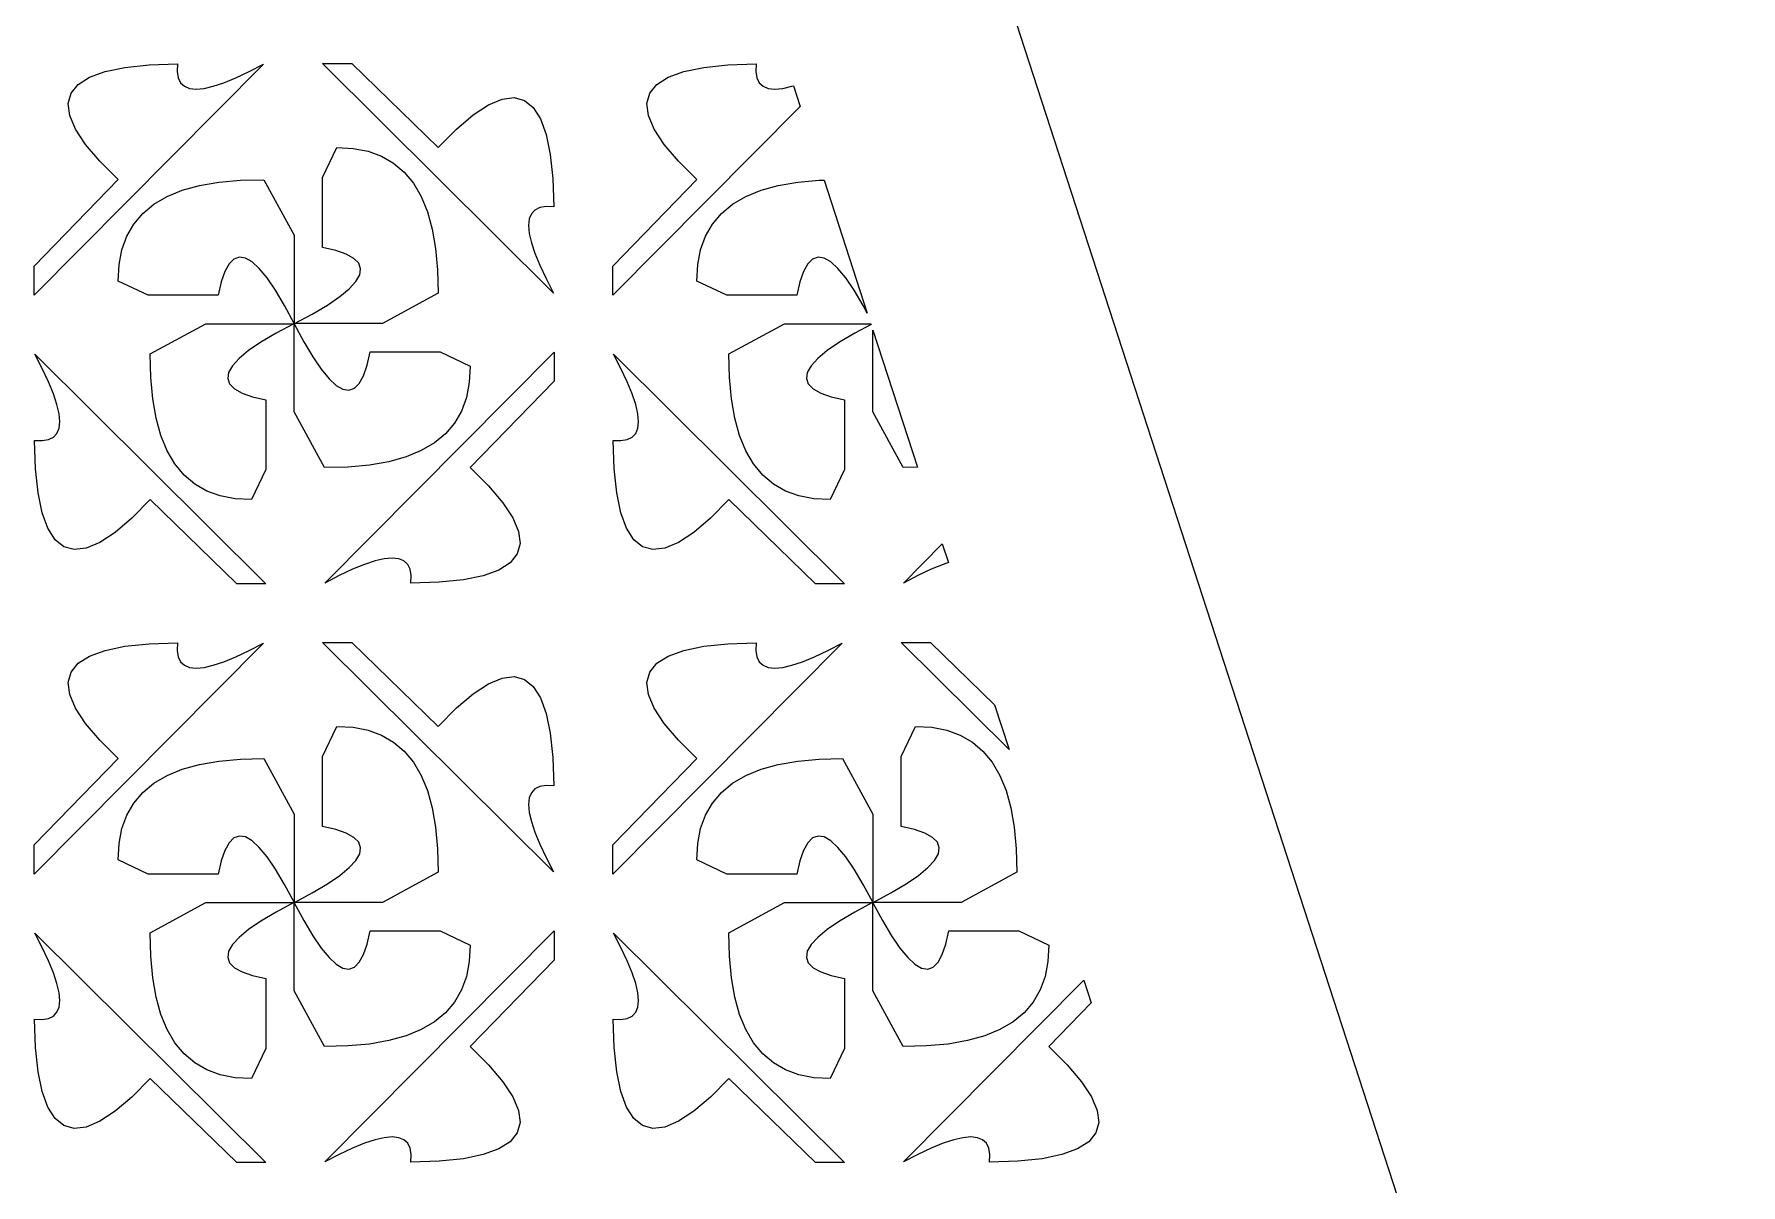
# Model space of a CAD drawing. Header units: metres. Extents: x -75 to 75, y 0 to 231.
# Drawn here: x -13.5 to 75, y 55.4 to 115 of the extents above; entities that cross this region are included whole.
import ezdxf

# ---------------------------------------------------------------- set-up
doc = ezdxf.new("R2010")
doc.units = ezdxf.units.M

msp = doc.modelspace()

# ---------------------------------------------------------------- linework, layer by layer
for p, q in [((75, 0), (0, 230.826)), ((-1.58386, 113.446), (-13.4807, 101.472)), ((-9.80026, 113.065), (-8.77029, 113.277)), ((-8.77029, 113.277), (-7.51831, 113.407)), ((-7.51831, 113.407), (-6.04935, 113.455)), ((-6.04935, 113.455), (-6.06583, 113.06)), ((-2.3291, 113.057), (-1.58386, 113.446)), ((1.47171, 113.481), (2.98096, 113.481)), ((13.4459, 101.584), (1.47171, 113.481)), ((2.98096, 113.481), (7.46063, 109.118)), ((20.1997, 113.065), (21.2297, 113.277)), ((21.2297, 113.277), (22.4817, 113.407)), ((22.4817, 113.407), (23.9507, 113.455)), ((23.9507, 113.455), (23.9342, 113.06)), ((-11.5636, 111.938), (-11.1974, 112.395)), ((-11.1974, 112.395), (-10.6091, 112.772)), ((-10.6091, 112.772), (-9.80026, 113.065)), ((-6.06583, 113.06), (-6.01089, 112.732)), ((-6.01089, 112.732), (-5.88501, 112.478)), ((-5.88501, 112.478), (-5.68863, 112.296)), ((-4.19357, 112.296), (-3.64288, 112.477)), ((-3.64288, 112.477), (-3.0217, 112.73)), ((-3.0217, 112.73), (-2.3291, 113.057)), ((18.4364, 111.938), (18.8026, 112.395)), ((18.8026, 112.395), (19.3909, 112.772)), ((19.3909, 112.772), (20.1997, 113.065)), ((23.9342, 113.06), (23.9891, 112.732)), ((23.9891, 112.732), (24.115, 112.478)), ((24.115, 112.478), (24.3114, 112.296)), ((-11.7087, 111.399), (-11.5636, 111.938)), ((-5.68863, 112.296), (-5.42084, 112.187)), ((-5.42084, 112.187), (-5.08209, 112.15)), ((-5.08209, 112.15), (-4.67285, 112.187)), ((-4.67285, 112.187), (-4.19357, 112.296)), ((10.0713, 111.337), (10.7758, 111.633)), ((10.7758, 111.633), (11.3988, 111.709)), ((11.3988, 111.709), (11.938, 111.563)), ((11.938, 111.563), (12.3953, 111.197)), ((18.2913, 111.399), (18.4364, 111.938)), ((24.3114, 112.296), (24.5792, 112.187)), ((24.5792, 112.187), (24.9179, 112.15)), ((24.9179, 112.15), (25.3271, 112.187)), ((25.3271, 112.187), (25.8064, 112.296)), ((25.8064, 112.296), (25.8868, 112.322)), ((25.8868, 112.322), (26.235, 111.251)), ((-11.6331, 110.776), (-11.7087, 111.399)), ((-11.337, 110.071), (-11.6331, 110.776)), ((8.41507, 110.08), (9.28482, 110.819)), ((9.28482, 110.819), (10.0713, 111.337)), ((12.3953, 111.197), (12.7721, 110.609)), ((12.7721, 110.609), (13.0655, 109.8)), ((26.235, 111.251), (16.5193, 101.472)), ((18.3669, 110.776), (18.2913, 111.399)), ((18.663, 110.071), (18.3669, 110.776)), ((-10.8192, 109.285), (-11.337, 110.071)), ((7.46063, 109.118), (8.41507, 110.08)), ((13.0655, 109.8), (13.2774, 108.77)), ((19.1808, 109.285), (18.663, 110.071)), ((-10.0804, 108.415), (-10.8192, 109.285)), ((1.46713, 107.565), (2.20551, 109.119)), ((2.20551, 109.119), (3.05511, 109.078)), ((3.05511, 109.078), (3.83148, 108.931)), ((3.83148, 108.931), (4.5314, 108.676)), ((19.9196, 108.415), (19.1808, 109.285)), ((-9.11819, 107.461), (-10.0804, 108.415)), ((4.5314, 108.676), (5.15762, 108.315)), ((5.15762, 108.315), (5.70786, 107.847)), ((13.2774, 108.77), (13.407, 107.518)), ((20.8818, 107.461), (19.9196, 108.415)), ((-13.4807, 102.981), (-9.11819, 107.461)), ((-5.79803, 106.909), (-4.90128, 107.159)), ((-4.90128, 107.159), (-3.8974, 107.333)), ((-3.8974, 107.333), (-2.78549, 107.433)), ((-2.78549, 107.433), (-1.56921, 107.457)), ((-1.56921, 107.457), (-0.0032, 104.579)), ((1.46713, 103.945), (1.46713, 107.565)), ((5.70786, 107.847), (6.18301, 107.271)), ((6.18301, 107.271), (6.5831, 106.588)), ((13.407, 107.518), (13.455, 106.049)), ((16.5193, 102.981), (20.8818, 107.461)), ((24.202, 106.909), (25.0987, 107.159)), ((25.0987, 107.159), (26.1026, 107.333)), ((26.1026, 107.333), (27.2145, 107.433)), ((27.2145, 107.433), (27.4736, 107.438)), ((27.4736, 107.438), (29.7139, 100.543)), ((-7.84698, 105.707), (-7.27112, 106.183)), ((-7.27112, 106.183), (-6.58813, 106.583)), ((-6.58813, 106.583), (-5.79803, 106.909)), ((6.5831, 106.588), (6.90857, 105.798)), ((22.153, 105.707), (22.7289, 106.183)), ((22.7289, 106.183), (23.4119, 106.583)), ((23.4119, 106.583), (24.202, 106.909)), ((-8.31528, 105.157), (-7.84698, 105.707)), ((6.90857, 105.798), (7.15851, 104.901)), ((12.187, 105.421), (12.15, 105.082)), ((12.2955, 105.689), (12.187, 105.421)), ((12.4777, 105.885), (12.2955, 105.689)), ((12.7322, 106.011), (12.4777, 105.885)), ((13.0595, 106.066), (12.7322, 106.011)), ((13.455, 106.049), (13.0595, 106.066)), ((21.6847, 105.157), (22.153, 105.707)), ((-8.93097, 103.831), (-8.67645, 104.531)), ((-8.67645, 104.531), (-8.31528, 105.157)), ((-0.0032, 104.579), (-0.0032, 100.012)), ((7.15851, 104.901), (7.33337, 103.897)), ((12.15, 105.082), (12.1866, 104.673)), ((12.1866, 104.673), (12.2955, 104.194)), ((21.069, 103.831), (21.3235, 104.531)), ((21.3235, 104.531), (21.6847, 105.157)), ((-9.07837, 103.055), (-8.93097, 103.831)), ((2.15652, 103.788), (1.46713, 103.945)), ((2.70081, 103.598), (2.15652, 103.788)), ((3.09723, 103.378), (2.70081, 103.598)), ((7.33337, 103.897), (7.43317, 102.785)), ((12.2955, 104.194), (12.4768, 103.643)), ((12.4768, 103.643), (12.7304, 103.022)), ((20.9216, 103.055), (21.069, 103.831)), ((-13.4807, 101.472), (-13.4807, 102.981)), ((-9.11911, 102.206), (-9.07837, 103.055)), ((-3.59848, 102.701), (-3.78754, 102.157)), ((-3.37784, 103.097), (-3.59848, 102.701)), ((-3.12607, 103.346), (-3.37784, 103.097)), ((-2.84225, 103.447), (-3.12607, 103.346)), ((-2.52777, 103.398), (-2.84225, 103.447)), ((-2.18262, 103.202), (-2.52777, 103.398)), ((-1.80725, 102.857), (-2.18262, 103.202)), ((-1.40121, 102.365), (-1.80725, 102.857)), ((3.34579, 103.126), (3.09723, 103.378)), ((3.4465, 102.842), (3.34579, 103.126)), ((3.39844, 102.528), (3.4465, 102.842)), ((7.43317, 102.785), (7.45743, 101.569)), ((12.7304, 103.022), (13.0568, 102.329)), ((16.5193, 101.472), (16.5193, 102.981)), ((20.8809, 102.206), (20.9216, 103.055)), ((26.4015, 102.701), (26.2125, 102.157)), ((26.6222, 103.097), (26.4015, 102.701)), ((26.8739, 103.346), (26.6222, 103.097)), ((27.1577, 103.447), (26.8739, 103.346)), ((27.4722, 103.398), (27.1577, 103.447)), ((27.8174, 103.202), (27.4722, 103.398)), ((28.1927, 102.857), (27.8174, 103.202)), ((28.5988, 102.365), (28.1927, 102.857)), ((-7.56409, 101.467), (-9.11911, 102.206)), ((-3.78754, 102.157), (-3.94547, 101.467)), ((-0.96405, 101.725), (-1.40121, 102.365)), ((2.36481, 101.401), (2.85736, 101.807)), ((2.85736, 101.807), (3.2016, 102.183)), ((3.2016, 102.183), (3.39844, 102.528)), ((13.0568, 102.329), (13.4459, 101.584)), ((22.4359, 101.467), (20.8809, 102.206)), ((26.2125, 102.157), (26.0545, 101.467)), ((29.0359, 101.725), (28.5988, 102.365)), ((-3.94547, 101.467), (-7.56409, 101.467)), ((-0.49576, 100.937), (-0.96405, 101.725)), ((-0.0032, 100.012), (-0.49576, 100.937)), ((0.93704, 100.496), (1.72485, 100.964)), ((1.72485, 100.964), (2.36481, 101.401)), ((7.45743, 101.569), (4.57901, 100.003)), ((26.0545, 101.467), (22.4359, 101.467)), ((29.5042, 100.937), (29.0359, 101.725)), ((29.7139, 100.543), (29.5042, 100.937)), ((-7.45743, 98.4308), (-4.57901, 99.9968)), ((-4.57901, 99.9968), (-0.01236, 99.9968)), ((-0.01236, 99.9968), (-0.93704, 99.5042)), ((0.0032, 95.421), (0.0032, 99.9876)), ((0.0032, 99.9876), (0.49576, 99.063)), ((0.01236, 100.003), (0.93704, 100.496)), ((4.57901, 100.003), (0.01236, 100.003)), ((22.5426, 98.4308), (25.421, 99.9968)), ((25.421, 99.9968), (29.8915, 99.9968)), ((29.8915, 99.9968), (29.9057, 99.9532)), ((-0.93704, 99.5042), (-1.72485, 99.0359)), ((29.063, 99.5042), (28.2751, 99.0359)), ((29.9057, 99.9532), (29.063, 99.5042)), ((30.0032, 95.421), (30.0032, 99.6531)), ((30.0032, 99.6531), (32.3088, 92.5573)), ((-13.0568, 97.6709), (-13.4459, 98.4161)), ((-13.4459, 98.4161), (-1.47171, 86.5193)), ((-7.43317, 97.2145), (-7.45743, 98.4308)), ((-2.36481, 98.5988), (-2.85736, 98.1927)), ((-1.72485, 99.0359), (-2.36481, 98.5988)), ((0.49576, 99.063), (0.96405, 98.2751)), ((0.96405, 98.2751), (1.40121, 97.6352)), ((1.58386, 86.5541), (13.4807, 98.5283)), ((3.78754, 97.8435), (3.94547, 98.5329)), ((3.94547, 98.5329), (7.56409, 98.5329)), ((7.56409, 98.5329), (9.11911, 97.7945)), ((13.4807, 98.5283), (13.4807, 97.019)), ((16.9432, 97.6709), (16.5541, 98.4161)), ((16.5541, 98.4161), (28.5283, 86.5193)), ((22.5668, 97.2145), (22.5426, 98.4308)), ((27.6352, 98.5988), (27.1426, 98.1927)), ((28.2751, 99.0359), (27.6352, 98.5988)), ((-12.7304, 96.9783), (-13.0568, 97.6709)), ((-3.39844, 97.4722), (-3.4465, 97.1577)), ((-3.2016, 97.8174), (-3.39844, 97.4722)), ((-2.85736, 98.1927), (-3.2016, 97.8174)), ((1.40121, 97.6352), (1.80725, 97.1426)), ((3.59848, 97.2992), (3.78754, 97.8435)), ((9.11911, 97.7945), (9.07837, 96.9449)), ((17.2696, 96.9783), (16.9432, 97.6709)), ((26.6016, 97.4722), (26.5535, 97.1577)), ((26.7984, 97.8174), (26.6016, 97.4722)), ((27.1426, 98.1927), (26.7984, 97.8174)), ((-12.4768, 96.3571), (-12.7304, 96.9783)), ((-7.33337, 96.1026), (-7.43317, 97.2145)), ((-3.4465, 97.1577), (-3.34579, 96.8739)), ((-3.34579, 96.8739), (-3.09723, 96.6222)), ((-3.09723, 96.6222), (-2.70081, 96.4015)), ((1.80725, 97.1426), (2.18262, 96.7984)), ((2.18262, 96.7984), (2.52777, 96.6016)), ((2.52777, 96.6016), (2.84225, 96.5535)), ((2.84225, 96.5535), (3.12607, 96.6542)), ((3.12607, 96.6542), (3.37784, 96.9028)), ((3.37784, 96.9028), (3.59848, 97.2992)), ((9.07837, 96.9449), (8.93097, 96.1685)), ((13.4807, 97.019), (9.11819, 92.5394)), ((17.5232, 96.3571), (17.2696, 96.9783)), ((22.6666, 96.1026), (22.5668, 97.2145)), ((26.5535, 97.1577), (26.6542, 96.8739)), ((26.6542, 96.8739), (26.9028, 96.6222)), ((26.9028, 96.6222), (27.2992, 96.4015)), ((-12.2955, 95.8064), (-12.4768, 96.3571)), ((-12.1866, 95.3271), (-12.2955, 95.8064)), ((-7.15851, 95.0987), (-7.33337, 96.1026)), ((-2.70081, 96.4015), (-2.15652, 96.2125)), ((-2.15652, 96.2125), (-1.46713, 96.0545)), ((-1.46713, 96.0545), (-1.46713, 92.4355)), ((8.93097, 96.1685), (8.67645, 95.4686)), ((17.7045, 95.8064), (17.5232, 96.3571)), ((17.8134, 95.3271), (17.7045, 95.8064)), ((22.8415, 95.0987), (22.6666, 96.1026)), ((27.2992, 96.4015), (27.8435, 96.2125)), ((27.8435, 96.2125), (28.5329, 96.0545)), ((28.5329, 96.0545), (28.5329, 92.4355)), ((-12.187, 94.5792), (-12.15, 94.9179)), ((-12.15, 94.9179), (-12.1866, 95.3271)), ((-6.90857, 94.202), (-7.15851, 95.0987)), ((1.56921, 92.5426), (0.0032, 95.421)), ((8.31482, 94.8424), (7.84653, 94.2921)), ((8.67645, 95.4686), (8.31482, 94.8424)), ((17.813, 94.5792), (17.85, 94.9179)), ((17.85, 94.9179), (17.8134, 95.3271)), ((23.0914, 94.202), (22.8415, 95.0987)), ((31.5692, 92.5426), (30.0032, 95.421)), ((-13.407, 92.4817), (-13.455, 93.9507)), ((-13.455, 93.9507), (-13.0595, 93.9342)), ((-13.0595, 93.9342), (-12.7322, 93.9891)), ((-12.7322, 93.9891), (-12.4777, 94.115)), ((-12.4777, 94.115), (-12.2955, 94.3114)), ((-12.2955, 94.3114), (-12.187, 94.5792)), ((-6.5831, 93.4119), (-6.90857, 94.202)), ((7.27112, 93.8174), (6.58813, 93.4169)), ((7.84653, 94.2921), (7.27112, 93.8174)), ((16.593, 92.4817), (16.545, 93.9507)), ((16.545, 93.9507), (16.9405, 93.9342)), ((16.9405, 93.9342), (17.2678, 93.9891)), ((17.2678, 93.9891), (17.5223, 94.115)), ((17.5223, 94.115), (17.7045, 94.3114)), ((17.7045, 94.3114), (17.813, 94.5792)), ((23.4169, 93.4119), (23.0914, 94.202)), ((-6.18301, 92.7293), (-6.5831, 93.4119)), ((5.79803, 93.0914), (4.90128, 92.8415)), ((6.58813, 93.4169), (5.79803, 93.0914)), ((23.817, 92.7293), (23.4169, 93.4119)), ((-13.2774, 91.2297), (-13.407, 92.4817)), ((-5.70786, 92.1535), (-6.18301, 92.7293)), ((-5.15762, 91.6852), (-5.70786, 92.1535)), ((-1.46713, 92.4355), (-2.20551, 90.8809)), ((2.78549, 92.5668), (1.56921, 92.5426)), ((3.8974, 92.6666), (2.78549, 92.5668)), ((4.90128, 92.8415), (3.8974, 92.6666)), ((9.11819, 92.5394), (10.0804, 91.5849)), ((16.7226, 91.2297), (16.593, 92.4817)), ((24.2921, 92.1535), (23.817, 92.7293)), ((24.8424, 91.6852), (24.2921, 92.1535)), ((28.5329, 92.4355), (27.7945, 90.8809)), ((32.3088, 92.5573), (31.5692, 92.5426)), ((-13.0655, 90.1997), (-13.2774, 91.2297)), ((-4.5314, 91.3235), (-5.15762, 91.6852)), ((-3.83148, 91.069), (-4.5314, 91.3235)), ((10.0804, 91.5849), (10.8192, 90.7152)), ((16.9345, 90.1997), (16.7226, 91.2297)), ((25.4686, 91.3235), (24.8424, 91.6852)), ((26.1685, 91.069), (25.4686, 91.3235)), ((-7.46063, 90.8818), (-8.41507, 89.9196)), ((-2.98096, 86.5193), (-7.46063, 90.8818)), ((-3.05511, 90.9216), (-3.83148, 91.069)), ((-2.20551, 90.8809), (-3.05511, 90.9216)), ((10.8192, 90.7152), (11.337, 89.9287)), ((22.5394, 90.8818), (21.5849, 89.9196)), ((27.019, 86.5193), (22.5394, 90.8818)), ((26.9449, 90.9216), (26.1685, 91.069)), ((27.7945, 90.8809), (26.9449, 90.9216)), ((-12.7721, 89.3909), (-13.0655, 90.1997)), ((-12.3953, 88.8026), (-12.7721, 89.3909)), ((-8.41507, 89.9196), (-9.28482, 89.1808)), ((11.337, 89.9287), (11.6331, 89.2242)), ((17.2279, 89.3909), (16.9345, 90.1997)), ((17.6047, 88.8026), (17.2279, 89.3909)), ((21.5849, 89.9196), (20.7152, 89.1808)), ((-11.938, 88.4369), (-12.3953, 88.8026)), ((-10.0713, 88.663), (-10.7758, 88.3669)), ((-9.28482, 89.1808), (-10.0713, 88.663)), ((11.7087, 88.6012), (11.5636, 88.0624)), ((11.6331, 89.2242), (11.7087, 88.6012)), ((18.062, 88.4369), (17.6047, 88.8026)), ((19.9287, 88.663), (19.2242, 88.3669)), ((20.7152, 89.1808), (19.9287, 88.663)), ((31.5839, 86.5541), (33.6, 88.5833)), ((33.6, 88.5833), (33.9153, 87.6129)), ((-11.3988, 88.2913), (-11.938, 88.4369)), ((-10.7758, 88.3669), (-11.3988, 88.2913)), ((4.19357, 87.7045), (3.64288, 87.5232)), ((4.67285, 87.8134), (4.19357, 87.7045)), ((5.08209, 87.85), (4.67285, 87.8134)), ((5.42084, 87.813), (5.08209, 87.85)), ((5.68863, 87.7045), (5.42084, 87.813)), ((5.88501, 87.5223), (5.68863, 87.7045)), ((11.1974, 87.6047), (10.6091, 87.2279)), ((11.5636, 88.0624), (11.1974, 87.6047)), ((18.6012, 88.2913), (18.062, 88.4369)), ((19.2242, 88.3669), (18.6012, 88.2913)), ((33.9153, 87.6129), (33.6429, 87.5232)), ((2.3291, 86.9432), (1.58386, 86.5541)), ((3.0217, 87.2696), (2.3291, 86.9432)), ((3.64288, 87.5232), (3.0217, 87.2696)), ((6.01089, 87.2678), (5.88501, 87.5223)), ((6.06583, 86.9405), (6.01089, 87.2678)), ((6.04935, 86.545), (6.06583, 86.9405)), ((8.77029, 86.7226), (7.51831, 86.593)), ((9.80026, 86.9345), (8.77029, 86.7226)), ((10.6091, 87.2279), (9.80026, 86.9345)), ((32.3291, 86.9432), (31.5839, 86.5541)), ((33.0217, 87.2696), (32.3291, 86.9432)), ((33.6429, 87.5232), (33.0217, 87.2696)), ((-1.47171, 86.5193), (-2.98096, 86.5193)), ((7.51831, 86.593), (6.04935, 86.545)), ((28.5283, 86.5193), (27.019, 86.5193)), ((-1.58386, 83.4459), (-13.4807, 71.4717)), ((-9.80026, 83.0655), (-8.77029, 83.2774)), ((-8.77029, 83.2774), (-7.51831, 83.407)), ((-7.51831, 83.407), (-6.04935, 83.455)), ((-6.04935, 83.455), (-6.06583, 83.0595)), ((-2.3291, 83.0568), (-1.58386, 83.4459)), ((1.47171, 83.4807), (2.98096, 83.4807)), ((13.4459, 71.5839), (1.47171, 83.4807)), ((2.98096, 83.4807), (7.46063, 79.1182)), ((28.4161, 83.4459), (16.5193, 71.4717)), ((20.1997, 83.0655), (21.2297, 83.2774)), ((21.2297, 83.2774), (22.4817, 83.407)), ((22.4817, 83.407), (23.9507, 83.455)), ((23.9507, 83.455), (23.9342, 83.0595)), ((27.6709, 83.0568), (28.4161, 83.4459)), ((31.4717, 83.4807), (32.981, 83.4807)), ((37.0629, 77.9256), (31.4717, 83.4807)), ((32.981, 83.4807), (36.3119, 80.2369)), ((-11.5636, 81.9376), (-11.1974, 82.3953)), ((-11.1974, 82.3953), (-10.6091, 82.7721)), ((-10.6091, 82.7721), (-9.80026, 83.0655)), ((-6.06583, 83.0595), (-6.01089, 82.7322)), ((-6.01089, 82.7322), (-5.88501, 82.4777)), ((-5.88501, 82.4777), (-5.68863, 82.2955)), ((-5.68863, 82.2955), (-5.42084, 82.187)), ((-4.67285, 82.1866), (-4.19357, 82.2955)), ((-4.19357, 82.2955), (-3.64288, 82.4768)), ((-3.64288, 82.4768), (-3.0217, 82.7304)), ((-3.0217, 82.7304), (-2.3291, 83.0568)), ((18.4364, 81.9376), (18.8026, 82.3953)), ((18.8026, 82.3953), (19.3909, 82.7721)), ((19.3909, 82.7721), (20.1997, 83.0655)), ((23.9342, 83.0595), (23.9891, 82.7322)), ((23.9891, 82.7322), (24.115, 82.4777)), ((24.115, 82.4777), (24.3114, 82.2955)), ((24.3114, 82.2955), (24.5792, 82.187)), ((25.3271, 82.1866), (25.8064, 82.2955)), ((25.8064, 82.2955), (26.3571, 82.4768)), ((26.3571, 82.4768), (26.9783, 82.7304)), ((26.9783, 82.7304), (27.6709, 83.0568)), ((-11.7087, 81.3988), (-11.5636, 81.9376)), ((-5.42084, 82.187), (-5.08209, 82.15)), ((-5.08209, 82.15), (-4.67285, 82.1866)), ((10.0713, 81.337), (10.7758, 81.6331)), ((10.7758, 81.6331), (11.3988, 81.7087)), ((11.3988, 81.7087), (11.938, 81.5631)), ((11.938, 81.5631), (12.3953, 81.1974)), ((18.2913, 81.3988), (18.4364, 81.9376)), ((24.5792, 82.187), (24.9179, 82.15)), ((24.9179, 82.15), (25.3271, 82.1866)), ((-11.6331, 80.7758), (-11.7087, 81.3988)), ((-11.337, 80.0713), (-11.6331, 80.7758)), ((8.41507, 80.0804), (9.28482, 80.8192)), ((9.28482, 80.8192), (10.0713, 81.337)), ((12.3953, 81.1974), (12.7721, 80.6091)), ((12.7721, 80.6091), (13.0655, 79.8003)), ((18.3669, 80.7758), (18.2913, 81.3988)), ((18.663, 80.0713), (18.3669, 80.7758)), ((-10.8192, 79.2848), (-11.337, 80.0713)), ((7.46063, 79.1182), (8.41507, 80.0804)), ((13.0655, 79.8003), (13.2774, 78.7703)), ((19.1808, 79.2848), (18.663, 80.0713)), ((36.3119, 80.2369), (37.0629, 77.9256)), ((-10.0804, 78.4151), (-10.8192, 79.2848)), ((1.46713, 77.5645), (2.20551, 79.1191)), ((2.20551, 79.1191), (3.05511, 79.0784)), ((3.05511, 79.0784), (3.83148, 78.931)), ((3.83148, 78.931), (4.5314, 78.6765)), ((13.2774, 78.7703), (13.407, 77.5183)), ((19.9196, 78.4151), (19.1808, 79.2848)), ((31.4671, 77.5645), (32.2055, 79.1191)), ((32.2055, 79.1191), (33.0551, 79.0784)), ((33.0551, 79.0784), (33.8315, 78.931)), ((33.8315, 78.931), (34.5314, 78.6765)), ((-9.11819, 77.4606), (-10.0804, 78.4151)), ((4.5314, 78.6765), (5.15762, 78.3148)), ((5.15762, 78.3148), (5.70786, 77.8465)), ((20.8818, 77.4606), (19.9196, 78.4151)), ((34.5314, 78.6765), (35.1576, 78.3148)), ((35.1576, 78.3148), (35.7079, 77.8465)), ((-13.4807, 72.981), (-9.11819, 77.4606)), ((-5.79803, 76.9086), (-4.90128, 77.1585)), ((-4.90128, 77.1585), (-3.8974, 77.3334)), ((-3.8974, 77.3334), (-2.78549, 77.4332)), ((-2.78549, 77.4332), (-1.56921, 77.4574)), ((-1.56921, 77.4574), (-0.0032, 74.579)), ((1.46713, 73.9455), (1.46713, 77.5645)), ((5.70786, 77.8465), (6.18301, 77.2707)), ((6.18301, 77.2707), (6.5831, 76.5881)), ((13.407, 77.5183), (13.455, 76.0493)), ((16.5193, 72.981), (20.8818, 77.4606)), ((24.202, 76.9086), (25.0987, 77.1585)), ((25.0987, 77.1585), (26.1026, 77.3334)), ((26.1026, 77.3334), (27.2145, 77.4332)), ((27.2145, 77.4332), (28.4308, 77.4574)), ((28.4308, 77.4574), (29.9968, 74.579)), ((31.4671, 73.9455), (31.4671, 77.5645)), ((35.7079, 77.8465), (36.183, 77.2707)), ((36.183, 77.2707), (36.5831, 76.5881)), ((-7.84698, 75.7074), (-7.27112, 76.1826)), ((-7.27112, 76.1826), (-6.58813, 76.5831)), ((-6.58813, 76.5831), (-5.79803, 76.9086)), ((6.5831, 76.5881), (6.90857, 75.798)), ((22.153, 75.7074), (22.7289, 76.1826)), ((22.7289, 76.1826), (23.4119, 76.5831)), ((23.4119, 76.5831), (24.202, 76.9086)), ((36.5831, 76.5881), (36.9086, 75.798)), ((-8.31528, 75.1572), (-7.84698, 75.7074)), ((6.90857, 75.798), (7.15851, 74.9013)), ((12.187, 75.4208), (12.15, 75.0821)), ((12.2955, 75.6886), (12.187, 75.4208)), ((12.4777, 75.885), (12.2955, 75.6886)), ((12.7322, 76.0109), (12.4777, 75.885)), ((13.0595, 76.0658), (12.7322, 76.0109)), ((13.455, 76.0493), (13.0595, 76.0658)), ((21.6847, 75.1572), (22.153, 75.7074)), ((36.9086, 75.798), (37.1585, 74.9013)), ((-8.93097, 73.8315), (-8.67645, 74.5314)), ((-8.67645, 74.5314), (-8.31528, 75.1572)), ((-0.0032, 74.579), (-0.0032, 70.0124)), ((7.15851, 74.9013), (7.33337, 73.8974)), ((12.15, 75.0821), (12.1866, 74.6729)), ((12.1866, 74.6729), (12.2955, 74.1936)), ((21.069, 73.8315), (21.3235, 74.5314)), ((21.3235, 74.5314), (21.6847, 75.1572)), ((29.9968, 74.579), (29.9968, 70.0124)), ((37.1585, 74.9013), (37.3334, 73.8974)), ((-9.07837, 73.0551), (-8.93097, 73.8315)), ((-2.84225, 73.4465), (-3.12607, 73.3458)), ((-2.52777, 73.3984), (-2.84225, 73.4465)), ((2.15652, 73.7875), (1.46713, 73.9455)), ((2.70081, 73.5985), (2.15652, 73.7875)), ((3.09723, 73.3778), (2.70081, 73.5985)), ((7.33337, 73.8974), (7.43317, 72.7855)), ((12.2955, 74.1936), (12.4768, 73.6429)), ((12.4768, 73.6429), (12.7304, 73.0217)), ((20.9216, 73.0551), (21.069, 73.8315)), ((27.1577, 73.4465), (26.8739, 73.3458)), ((27.4722, 73.3984), (27.1577, 73.4465)), ((32.1565, 73.7875), (31.4671, 73.9455)), ((32.7008, 73.5985), (32.1565, 73.7875)), ((33.0972, 73.3778), (32.7008, 73.5985)), ((37.3334, 73.8974), (37.4332, 72.7855)), ((-13.4807, 71.4717), (-13.4807, 72.981)), ((-9.11911, 72.2055), (-9.07837, 73.0551)), ((-3.59848, 72.7008), (-3.78754, 72.1565)), ((-3.37784, 73.0972), (-3.59848, 72.7008)), ((-3.12607, 73.3458), (-3.37784, 73.0972)), ((-2.18262, 73.2016), (-2.52777, 73.3984)), ((-1.80725, 72.8574), (-2.18262, 73.2016)), ((-1.40121, 72.3648), (-1.80725, 72.8574)), ((3.34579, 73.1261), (3.09723, 73.3778)), ((3.4465, 72.8423), (3.34579, 73.1261)), ((3.39844, 72.5278), (3.4465, 72.8423)), ((7.43317, 72.7855), (7.45743, 71.5692)), ((12.7304, 73.0217), (13.0568, 72.3291)), ((16.5193, 71.4717), (16.5193, 72.981)), ((20.8809, 72.2055), (20.9216, 73.0551)), ((26.4015, 72.7008), (26.2125, 72.1565)), ((26.6222, 73.0972), (26.4015, 72.7008)), ((26.8739, 73.3458), (26.6222, 73.0972)), ((27.8174, 73.2016), (27.4722, 73.3984)), ((28.1927, 72.8574), (27.8174, 73.2016)), ((28.5988, 72.3648), (28.1927, 72.8574)), ((33.3458, 73.1261), (33.0972, 73.3778)), ((33.4465, 72.8423), (33.3458, 73.1261)), ((33.3984, 72.5278), (33.4465, 72.8423)), ((37.4332, 72.7855), (37.4574, 71.5692)), ((-7.56409, 71.4671), (-9.11911, 72.2055)), ((-3.78754, 72.1565), (-3.94547, 71.4671)), ((-0.96405, 71.7249), (-1.40121, 72.3648)), ((-0.49576, 70.937), (-0.96405, 71.7249)), ((2.36481, 71.4012), (2.85736, 71.8073)), ((2.85736, 71.8073), (3.2016, 72.1826)), ((3.2016, 72.1826), (3.39844, 72.5278)), ((13.0568, 72.3291), (13.4459, 71.5839)), ((22.4359, 71.4671), (20.8809, 72.2055)), ((26.2125, 72.1565), (26.0545, 71.4671)), ((29.0359, 71.7249), (28.5988, 72.3648)), ((29.5042, 70.937), (29.0359, 71.7249)), ((32.3648, 71.4012), (32.8574, 71.8073)), ((32.8574, 71.8073), (33.2016, 72.1826)), ((33.2016, 72.1826), (33.3984, 72.5278)), ((-3.94547, 71.4671), (-7.56409, 71.4671)), ((-0.0032, 70.0124), (-0.49576, 70.937)), ((0.93704, 70.4958), (1.72485, 70.9641)), ((1.72485, 70.9641), (2.36481, 71.4012)), ((7.45743, 71.5692), (4.57901, 70.0032)), ((26.0545, 71.4671), (22.4359, 71.4671)), ((29.9968, 70.0124), (29.5042, 70.937)), ((30.937, 70.4958), (31.7249, 70.9641)), ((31.7249, 70.9641), (32.3648, 71.4012)), ((37.4574, 71.5692), (34.579, 70.0032)), ((-7.45743, 68.4308), (-4.57901, 69.9968)), ((-4.57901, 69.9968), (-0.01236, 69.9968)), ((-0.01236, 69.9968), (-0.93704, 69.5042)), ((0.0032, 65.421), (0.0032, 69.9876)), ((0.0032, 69.9876), (0.49576, 69.063)), ((0.01236, 70.0032), (0.93704, 70.4958)), ((4.57901, 70.0032), (0.01236, 70.0032)), ((22.5426, 68.4308), (25.421, 69.9968)), ((25.421, 69.9968), (29.9876, 69.9968)), ((29.9876, 69.9968), (29.063, 69.5042)), ((30.0032, 65.421), (30.0032, 69.9876)), ((30.0032, 69.9876), (30.4958, 69.063)), ((30.0124, 70.0032), (30.937, 70.4958)), ((34.579, 70.0032), (30.0124, 70.0032)), ((-1.72485, 69.0359), (-2.36481, 68.5988)), ((-0.93704, 69.5042), (-1.72485, 69.0359)), ((0.49576, 69.063), (0.96405, 68.2751)), ((28.2751, 69.0359), (27.6352, 68.5988)), ((29.063, 69.5042), (28.2751, 69.0359)), ((30.4958, 69.063), (30.9641, 68.2751)), ((-13.0568, 67.6709), (-13.4459, 68.4161)), ((-13.4459, 68.4161), (-1.47171, 56.5193)), ((-7.43317, 67.2145), (-7.45743, 68.4308)), ((-2.85736, 68.1927), (-3.2016, 67.8174)), ((-2.36481, 68.5988), (-2.85736, 68.1927)), ((0.96405, 68.2751), (1.40121, 67.6352)), ((1.58386, 56.5541), (13.4807, 68.5283)), ((3.78754, 67.8435), (3.94547, 68.5329)), ((3.94547, 68.5329), (7.56409, 68.5329)), ((7.56409, 68.5329), (9.11911, 67.7945)), ((13.4807, 68.5283), (13.4807, 67.019)), ((16.9432, 67.6709), (16.5541, 68.4161)), ((16.5541, 68.4161), (28.5283, 56.5193)), ((22.5668, 67.2145), (22.5426, 68.4308)), ((27.1426, 68.1927), (26.7984, 67.8174)), ((27.6352, 68.5988), (27.1426, 68.1927)), ((30.9641, 68.2751), (31.4012, 67.6352)), ((33.7875, 67.8435), (33.9455, 68.5329)), ((33.9455, 68.5329), (37.5641, 68.5329)), ((37.5641, 68.5329), (39.1191, 67.7945)), ((-12.7304, 66.9783), (-13.0568, 67.6709)), ((-3.39844, 67.4722), (-3.4465, 67.1577)), ((-3.2016, 67.8174), (-3.39844, 67.4722)), ((1.40121, 67.6352), (1.80725, 67.1426)), ((3.37784, 66.9028), (3.59848, 67.2992)), ((3.59848, 67.2992), (3.78754, 67.8435)), ((9.11911, 67.7945), (9.07837, 66.9449)), ((17.2696, 66.9783), (16.9432, 67.6709)), ((26.6016, 67.4722), (26.5535, 67.1577)), ((26.7984, 67.8174), (26.6016, 67.4722)), ((31.4012, 67.6352), (31.8073, 67.1426)), ((33.3778, 66.9028), (33.5985, 67.2992)), ((33.5985, 67.2992), (33.7875, 67.8435)), ((39.1191, 67.7945), (39.0784, 66.9449)), ((-12.4768, 66.3571), (-12.7304, 66.9783)), ((-7.33337, 66.1026), (-7.43317, 67.2145)), ((-3.4465, 67.1577), (-3.34579, 66.8739)), ((-3.34579, 66.8739), (-3.09723, 66.6222)), ((-3.09723, 66.6222), (-2.70081, 66.4015)), ((-2.70081, 66.4015), (-2.15652, 66.2125)), ((1.80725, 67.1426), (2.18262, 66.7984)), ((2.18262, 66.7984), (2.52777, 66.6016)), ((2.52777, 66.6016), (2.84225, 66.5535)), ((2.84225, 66.5535), (3.12607, 66.6542)), ((3.12607, 66.6542), (3.37784, 66.9028)), ((9.07837, 66.9449), (8.93097, 66.1685)), ((13.4807, 67.019), (9.11819, 62.5394)), ((17.5232, 66.3571), (17.2696, 66.9783)), ((22.6666, 66.1026), (22.5668, 67.2145)), ((26.5535, 67.1577), (26.6542, 66.8739)), ((26.6542, 66.8739), (26.9028, 66.6222)), ((26.9028, 66.6222), (27.2992, 66.4015)), ((27.2992, 66.4015), (27.8435, 66.2125)), ((31.8073, 67.1426), (32.1826, 66.7984)), ((32.1826, 66.7984), (32.5278, 66.6016)), ((32.5278, 66.6016), (32.8423, 66.5535)), ((32.8423, 66.5535), (33.1261, 66.6542)), ((33.1261, 66.6542), (33.3778, 66.9028)), ((39.0784, 66.9449), (38.931, 66.1685)), ((-12.2955, 65.8064), (-12.4768, 66.3571)), ((-12.1866, 65.3271), (-12.2955, 65.8064)), ((-7.15851, 65.0987), (-7.33337, 66.1026)), ((-2.15652, 66.2125), (-1.46713, 66.0545)), ((-1.46713, 66.0545), (-1.46713, 62.4355)), ((8.93097, 66.1685), (8.67645, 65.4686)), ((17.7045, 65.8064), (17.5232, 66.3571)), ((17.8134, 65.3271), (17.7045, 65.8064)), ((22.8415, 65.0987), (22.6666, 66.1026)), ((27.8435, 66.2125), (28.5329, 66.0545)), ((28.5329, 66.0545), (28.5329, 62.4355)), ((31.5839, 56.5541), (40.9454, 65.9765)), ((38.931, 66.1685), (38.6765, 65.4686)), ((40.9454, 65.9765), (41.3257, 64.8061)), ((-12.187, 64.5792), (-12.15, 64.9179)), ((-12.15, 64.9179), (-12.1866, 65.3271)), ((-6.90857, 64.202), (-7.15851, 65.0987)), ((1.56921, 62.5426), (0.0032, 65.421)), ((8.31482, 64.8424), (7.84653, 64.2921)), ((8.67645, 65.4686), (8.31482, 64.8424)), ((17.813, 64.5792), (17.85, 64.9179)), ((17.85, 64.9179), (17.8134, 65.3271)), ((23.0914, 64.202), (22.8415, 65.0987)), ((31.5692, 62.5426), (30.0032, 65.421)), ((38.3148, 64.8424), (37.8465, 64.2921)), ((38.6765, 65.4686), (38.3148, 64.8424)), ((41.3257, 64.8061), (39.1182, 62.5394)), ((-13.407, 62.4817), (-13.455, 63.9507)), ((-13.455, 63.9507), (-13.0595, 63.9342)), ((-13.0595, 63.9342), (-12.7322, 63.9891)), ((-12.7322, 63.9891), (-12.4777, 64.115)), ((-12.4777, 64.115), (-12.2955, 64.3114)), ((-12.2955, 64.3114), (-12.187, 64.5792)), ((-6.5831, 63.4119), (-6.90857, 64.202)), ((7.27112, 63.8174), (6.58813, 63.4169)), ((7.84653, 64.2921), (7.27112, 63.8174)), ((16.593, 62.4817), (16.545, 63.9507)), ((16.545, 63.9507), (16.9405, 63.9342)), ((16.9405, 63.9342), (17.2678, 63.9891)), ((17.2678, 63.9891), (17.5223, 64.115)), ((17.5223, 64.115), (17.7045, 64.3114)), ((17.7045, 64.3114), (17.813, 64.5792)), ((23.4169, 63.4119), (23.0914, 64.202)), ((37.2711, 63.8174), (36.5881, 63.4169)), ((37.8465, 64.2921), (37.2711, 63.8174)), ((-6.18301, 62.7293), (-6.5831, 63.4119)), ((4.90128, 62.8415), (3.8974, 62.6666)), ((5.79803, 63.0914), (4.90128, 62.8415)), ((6.58813, 63.4169), (5.79803, 63.0914)), ((23.817, 62.7293), (23.4169, 63.4119)), ((34.9013, 62.8415), (33.8974, 62.6666)), ((35.798, 63.0914), (34.9013, 62.8415)), ((36.5881, 63.4169), (35.798, 63.0914)), ((-13.2774, 61.2297), (-13.407, 62.4817)), ((-5.70786, 62.1535), (-6.18301, 62.7293)), ((-5.15762, 61.6852), (-5.70786, 62.1535)), ((-1.46713, 62.4355), (-2.20551, 60.8809)), ((2.78549, 62.5668), (1.56921, 62.5426)), ((3.8974, 62.6666), (2.78549, 62.5668)), ((9.11819, 62.5394), (10.0804, 61.5849)), ((16.7226, 61.2297), (16.593, 62.4817)), ((24.2921, 62.1535), (23.817, 62.7293)), ((24.8424, 61.6852), (24.2921, 62.1535)), ((28.5329, 62.4355), (27.7945, 60.8809)), ((32.7855, 62.5668), (31.5692, 62.5426)), ((33.8974, 62.6666), (32.7855, 62.5668)), ((39.1182, 62.5394), (40.0804, 61.5849)), ((-13.0655, 60.1997), (-13.2774, 61.2297)), ((-4.5314, 61.3235), (-5.15762, 61.6852)), ((-3.83148, 61.069), (-4.5314, 61.3235)), ((-3.05511, 60.9216), (-3.83148, 61.069)), ((10.0804, 61.5849), (10.8192, 60.7152)), ((16.9345, 60.1997), (16.7226, 61.2297)), ((25.4686, 61.3235), (24.8424, 61.6852)), ((26.1685, 61.069), (25.4686, 61.3235)), ((26.9449, 60.9216), (26.1685, 61.069)), ((40.0804, 61.5849), (40.8192, 60.7152)), ((-12.7721, 59.3909), (-13.0655, 60.1997)), ((-7.46063, 60.8818), (-8.41507, 59.9196)), ((-2.98096, 56.5193), (-7.46063, 60.8818)), ((-2.20551, 60.8809), (-3.05511, 60.9216)), ((10.8192, 60.7152), (11.337, 59.9287)), ((17.2279, 59.3909), (16.9345, 60.1997)), ((22.5394, 60.8818), (21.5849, 59.9196)), ((27.019, 56.5193), (22.5394, 60.8818)), ((27.7945, 60.8809), (26.9449, 60.9216)), ((40.8192, 60.7152), (41.337, 59.9287)), ((-12.3953, 58.8026), (-12.7721, 59.3909)), ((-8.41507, 59.9196), (-9.28482, 59.1808)), ((11.337, 59.9287), (11.6331, 59.2242)), ((17.6047, 58.8026), (17.2279, 59.3909)), ((21.5849, 59.9196), (20.7152, 59.1808)), ((41.337, 59.9287), (41.6331, 59.2242)), ((-11.938, 58.4369), (-12.3953, 58.8026)), ((-11.3988, 58.2913), (-11.938, 58.4369)), ((-10.0713, 58.663), (-10.7758, 58.3669)), ((-9.28482, 59.1808), (-10.0713, 58.663)), ((11.7087, 58.6012), (11.5636, 58.0624)), ((11.6331, 59.2242), (11.7087, 58.6012)), ((18.062, 58.4369), (17.6047, 58.8026)), ((18.6012, 58.2913), (18.062, 58.4369)), ((19.9287, 58.663), (19.2242, 58.3669)), ((20.7152, 59.1808), (19.9287, 58.663)), ((41.7087, 58.6012), (41.5636, 58.0624)), ((41.6331, 59.2242), (41.7087, 58.6012)), ((-10.7758, 58.3669), (-11.3988, 58.2913)), ((3.64288, 57.5232), (3.0217, 57.2696)), ((4.19357, 57.7045), (3.64288, 57.5232)), ((4.67285, 57.8134), (4.19357, 57.7045)), ((5.08209, 57.85), (4.67285, 57.8134)), ((5.42084, 57.813), (5.08209, 57.85)), ((5.68863, 57.7045), (5.42084, 57.813)), ((5.88501, 57.5223), (5.68863, 57.7045)), ((6.01089, 57.2678), (5.88501, 57.5223)), ((11.1974, 57.6047), (10.6091, 57.2279)), ((11.5636, 58.0624), (11.1974, 57.6047)), ((19.2242, 58.3669), (18.6012, 58.2913)), ((33.6429, 57.5232), (33.0217, 57.2696)), ((34.1936, 57.7045), (33.6429, 57.5232)), ((34.6729, 57.8134), (34.1936, 57.7045)), ((35.0821, 57.85), (34.6729, 57.8134)), ((35.4208, 57.813), (35.0821, 57.85)), ((35.6886, 57.7045), (35.4208, 57.813)), ((35.885, 57.5223), (35.6886, 57.7045)), ((36.0109, 57.2678), (35.885, 57.5223)), ((41.1974, 57.6047), (40.6091, 57.2279)), ((41.5636, 58.0624), (41.1974, 57.6047)), ((2.3291, 56.9432), (1.58386, 56.5541)), ((3.0217, 57.2696), (2.3291, 56.9432)), ((6.06583, 56.9405), (6.01089, 57.2678)), ((6.04935, 56.545), (6.06583, 56.9405)), ((8.77029, 56.7226), (7.51831, 56.593)), ((9.80026, 56.9345), (8.77029, 56.7226)), ((10.6091, 57.2279), (9.80026, 56.9345)), ((32.3291, 56.9432), (31.5839, 56.5541)), ((33.0217, 57.2696), (32.3291, 56.9432)), ((36.0658, 56.9405), (36.0109, 57.2678)), ((36.0493, 56.545), (36.0658, 56.9405)), ((38.7703, 56.7226), (37.5183, 56.593)), ((39.8003, 56.9345), (38.7703, 56.7226)), ((40.6091, 57.2279), (39.8003, 56.9345)), ((-1.47171, 56.5193), (-2.98096, 56.5193)), ((7.51831, 56.593), (6.04935, 56.545)), ((28.5283, 56.5193), (27.019, 56.5193)), ((37.5183, 56.593), (36.0493, 56.545))]:
    msp.add_line(p, q)

doc.saveas('drawing.dxf')
